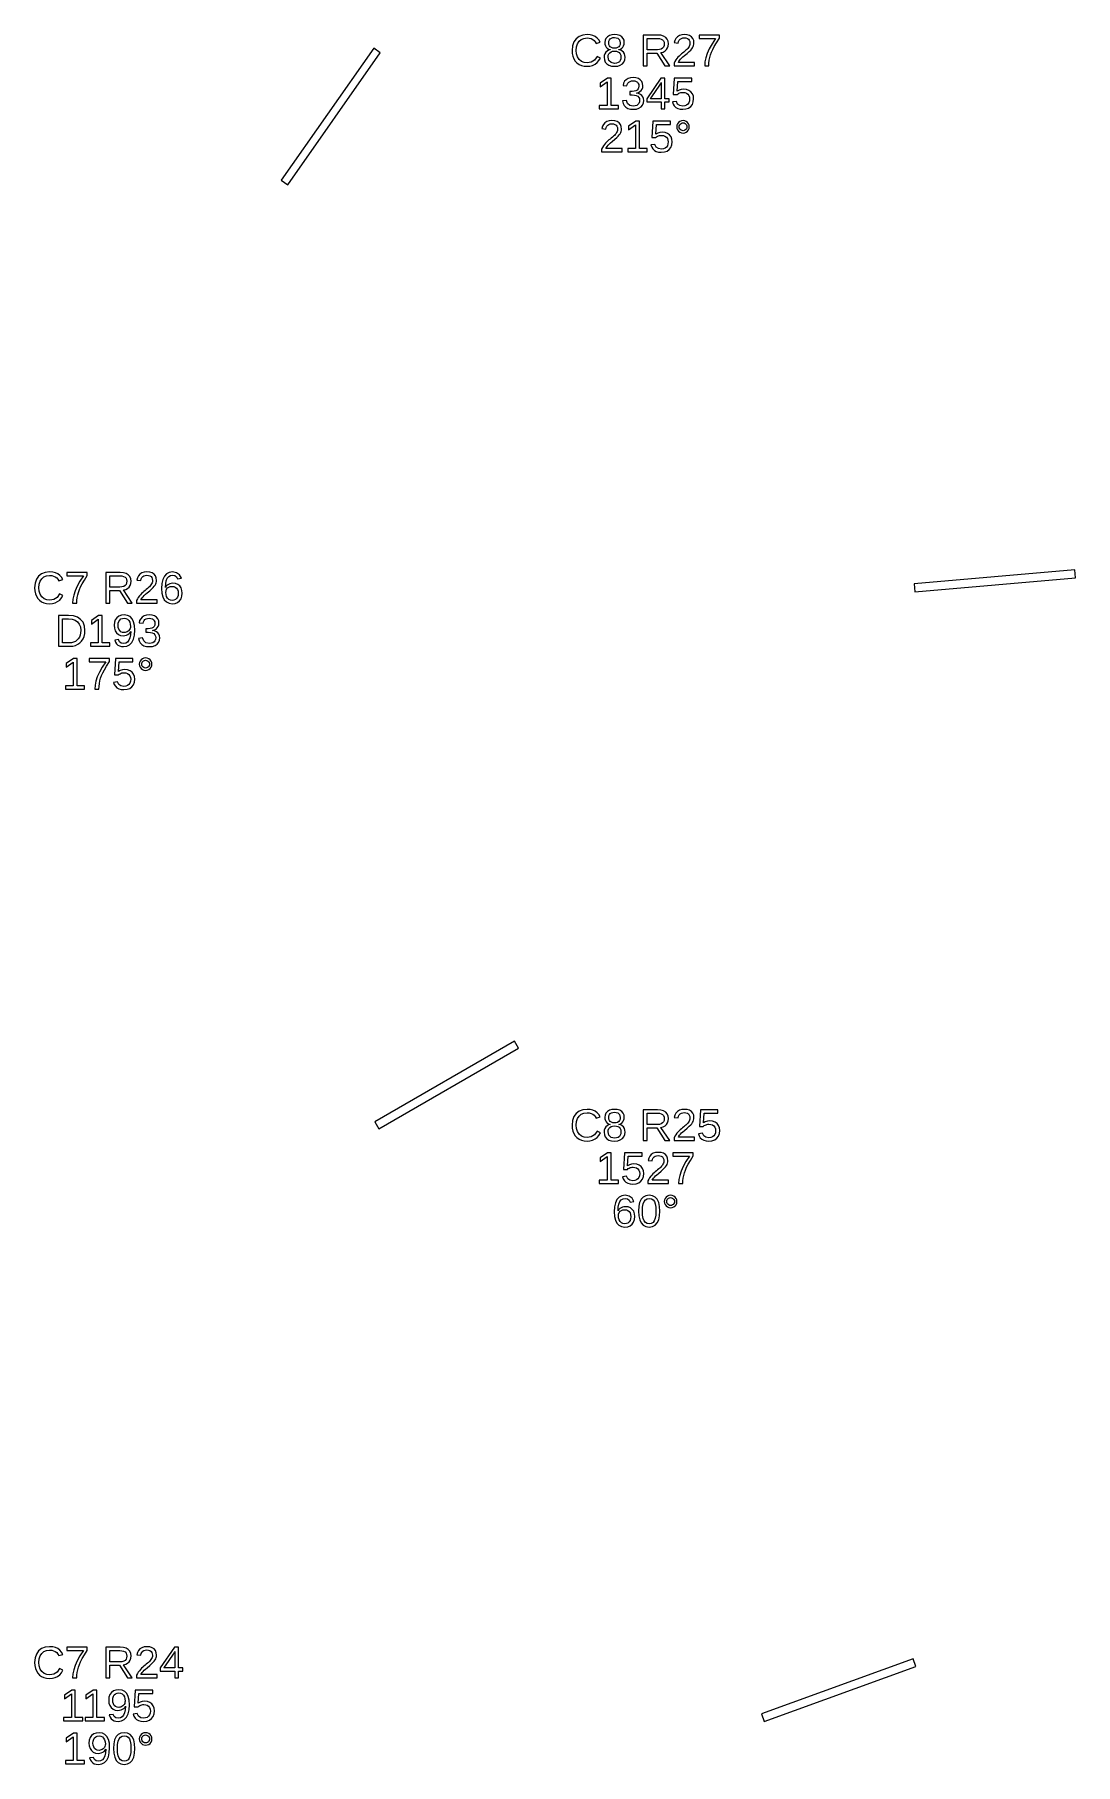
# Model space of a CAD drawing. Extents: x 194 to 2890, y 45 to 1503.
# Drawn here: x 860.3 to 1054, y 856 to 1178 of the extents above; entities that cross this region are included whole.
import ezdxf

# ---------------------------------------------------------------- set-up
doc = ezdxf.new("R2010")
doc.units = 0
doc.layers.get('0').update_dxf_attribs({"linetype": 'CONTINUOUS'})

msp = doc.modelspace()

# ---------------------------------------------------------------- linework, layer by layer
for points in [[(924.614, 1174.57), (923.386, 1175.43), (906.178, 1150.86), (907.407, 1150)], [(963.632, 1172.09), (964.128, 1172.22), (964.578, 1172.44), (964.973, 1172.73), (965.305, 1173.11), (965.573, 1173.56), (964.938, 1173.88), (964.467, 1173.22), (963.864, 1172.82), (963.127, 1172.69), (962.544, 1172.76), (962.047, 1172.97), (961.636, 1173.33), (961.33, 1173.8), (961.146, 1174.37), (961.085, 1175.02), (961.144, 1175.68), (961.32, 1176.24), (961.614, 1176.7), (962.013, 1177.04), (962.507, 1177.25), (963.095, 1177.32), (963.481, 1177.29), (963.83, 1177.2), (964.143, 1177.05), (964.41, 1176.85), (964.624, 1176.59), (964.783, 1176.29), (965.52, 1176.53), (965.291, 1176.96), (964.99, 1177.31), (964.617, 1177.59), (964.174, 1177.79), (963.664, 1177.91), (963.087, 1177.95), (962.277, 1177.86), (961.593, 1177.6), (961.036, 1177.17), (960.625, 1176.59), (960.378, 1175.87), (960.296, 1175.02), (960.332, 1174.44), (960.443, 1173.91), (960.627, 1173.44), (960.882, 1173.03), (961.203, 1172.68), (961.591, 1172.41), (962.039, 1172.21), (962.539, 1172.09), (963.091, 1172.05)], [(968.79, 1172.1), (969.273, 1172.25), (969.658, 1172.49), (969.938, 1172.83), (970.107, 1173.24), (970.163, 1173.73), (970.129, 1174.09), (970.027, 1174.4), (969.858, 1174.67), (969.627, 1174.89), (969.342, 1175.05), (969.003, 1175.14), (969.003, 1175.15), (969.296, 1175.25), (969.544, 1175.4), (969.748, 1175.61), (969.899, 1175.87), (969.99, 1176.16), (970.02, 1176.47), (969.966, 1176.89), (969.802, 1177.25), (969.53, 1177.55), (969.164, 1177.77), (968.718, 1177.91), (968.193, 1177.95), (967.68, 1177.9), (967.241, 1177.77), (966.877, 1177.54), (966.605, 1177.24), (966.441, 1176.89), (966.387, 1176.48), (966.417, 1176.17), (966.507, 1175.88), (966.657, 1175.62), (966.86, 1175.41), (967.106, 1175.25), (967.396, 1175.15), (967.396, 1175.13), (967.082, 1175.04), (966.808, 1174.89), (966.574, 1174.67), (966.395, 1174.39), (966.288, 1174.08), (966.253, 1173.72), (966.31, 1173.23), (966.483, 1172.82), (966.771, 1172.49), (967.162, 1172.24), (967.641, 1172.1), (968.21, 1172.05)], [(967.888, 1175.45), (967.626, 1175.54), (967.414, 1175.68), (967.259, 1175.88), (967.167, 1176.13), (967.136, 1176.43), (967.166, 1176.73), (967.256, 1176.97), (967.406, 1177.16), (967.614, 1177.3), (967.876, 1177.38), (968.193, 1177.4), (968.786, 1177.3), (969.141, 1176.97), (969.259, 1176.43), (969.229, 1176.11), (969.139, 1175.85), (968.989, 1175.66), (968.781, 1175.53), (968.519, 1175.45), (968.202, 1175.42)], [(974.301, 1174.51), (976.087, 1174.51), (977.576, 1172.13), (978.472, 1172.13), (976.844, 1174.6), (977.249, 1174.71), (977.592, 1174.9), (977.871, 1175.15), (978.078, 1175.46), (978.202, 1175.82), (978.244, 1176.22), (978.185, 1176.7), (978.009, 1177.1), (977.717, 1177.43), (977.316, 1177.67), (976.818, 1177.82), (976.221, 1177.86), (973.524, 1177.86), (973.524, 1172.13), (974.301, 1172.13)], [(974.301, 1175.13), (974.301, 1177.24), (976.144, 1177.24), (976.537, 1177.21), (976.863, 1177.13), (977.123, 1176.98), (977.311, 1176.78), (977.425, 1176.52), (977.462, 1176.22), (977.425, 1175.9), (977.313, 1175.63), (977.127, 1175.41), (976.872, 1175.25), (976.555, 1175.16), (976.177, 1175.13)], [(983.074, 1172.75), (980.083, 1172.75), (980.182, 1172.95), (980.315, 1173.14), (980.482, 1173.35), (980.688, 1173.56), (980.936, 1173.79), (981.226, 1174.04), (981.732, 1174.46), (982.116, 1174.8), (982.378, 1175.06), (982.562, 1175.28), (982.713, 1175.5), (982.832, 1175.72), (982.916, 1175.94), (982.967, 1176.16), (982.984, 1176.38), (982.932, 1176.84), (982.777, 1177.23), (982.518, 1177.54), (982.163, 1177.77), (981.719, 1177.9), (981.186, 1177.95), (980.691, 1177.9), (980.261, 1177.77), (979.894, 1177.54), (979.606, 1177.24), (979.411, 1176.88), (979.31, 1176.45), (980.059, 1176.38), (980.122, 1176.66), (980.24, 1176.9), (980.415, 1177.09), (980.635, 1177.23), (980.892, 1177.32), (981.186, 1177.35), (981.49, 1177.32), (981.746, 1177.23), (981.955, 1177.09), (982.108, 1176.89), (982.201, 1176.65), (982.231, 1176.35), (982.214, 1176.13), (982.16, 1175.92), (982.071, 1175.73), (981.952, 1175.55), (981.812, 1175.37), (981.65, 1175.2), (981.469, 1175.03), (981.274, 1174.86), (981.066, 1174.69), (980.849, 1174.52), (980.632, 1174.34), (980.413, 1174.15), (980.196, 1173.94), (979.987, 1173.72), (979.784, 1173.49), (979.595, 1173.23), (979.426, 1172.95), (979.278, 1172.65), (979.278, 1172.13), (983.074, 1172.13)], [(985.763, 1172.65), (985.823, 1173.17), (985.924, 1173.67), (986.065, 1174.16), (986.246, 1174.66), (986.467, 1175.17), (986.766, 1175.74), (987.18, 1176.44), (987.708, 1177.27), (987.708, 1177.86), (983.92, 1177.86), (983.92, 1177.24), (987, 1177.24), (986.343, 1176.23), (985.824, 1175.3), (985.444, 1174.44), (985.185, 1173.65), (985.03, 1172.88), (984.978, 1172.13), (985.743, 1172.13)], [(967.546, 1172.73), (967.144, 1173.13), (967.009, 1173.78), (967.044, 1174.1), (967.149, 1174.36), (967.323, 1174.58), (967.559, 1174.74), (967.849, 1174.84), (968.193, 1174.87), (968.547, 1174.84), (968.844, 1174.75), (969.084, 1174.6), (969.261, 1174.39), (969.367, 1174.13), (969.402, 1173.8), (969.369, 1173.42), (969.272, 1173.12), (969.109, 1172.89), (968.88, 1172.73), (968.583, 1172.63), (968.218, 1172.6)], [(968.958, 1164.75), (967.563, 1164.75), (967.563, 1169.86), (966.887, 1169.86), (965.532, 1168.93), (965.532, 1168.24), (966.826, 1169.16), (966.826, 1164.75), (965.366, 1164.75), (965.366, 1164.13), (968.958, 1164.13)], [(972.265, 1164.1), (972.745, 1164.24), (973.129, 1164.49), (973.409, 1164.82), (973.577, 1165.23), (973.634, 1165.71), (973.594, 1166.06), (973.474, 1166.36), (973.275, 1166.63), (973.005, 1166.83), (972.671, 1166.98), (972.275, 1167.06), (972.275, 1167.07), (972.634, 1167.18), (972.932, 1167.33), (973.168, 1167.54), (973.338, 1167.79), (973.441, 1168.09), (973.475, 1168.43), (973.422, 1168.87), (973.262, 1169.25), (972.997, 1169.55), (972.635, 1169.77), (972.188, 1169.91), (971.656, 1169.95), (971.162, 1169.91), (970.731, 1169.77), (970.364, 1169.56), (970.076, 1169.26), (969.881, 1168.89), (969.78, 1168.46), (970.517, 1168.4), (970.577, 1168.68), (970.693, 1168.91), (970.865, 1169.1), (971.085, 1169.24), (971.346, 1169.32), (971.648, 1169.35), (971.974, 1169.32), (972.242, 1169.23), (972.452, 1169.08), (972.602, 1168.88), (972.692, 1168.64), (972.722, 1168.35), (972.685, 1168.07), (972.575, 1167.83), (972.39, 1167.63), (972.139, 1167.48), (971.828, 1167.4), (971.457, 1167.37), (971.058, 1167.37), (971.058, 1166.73), (971.473, 1166.73), (971.891, 1166.7), (972.237, 1166.61), (972.513, 1166.47), (972.713, 1166.27), (972.833, 1166.03), (972.873, 1165.74), (972.838, 1165.41), (972.732, 1165.14), (972.557, 1164.93), (972.321, 1164.78), (972.031, 1164.69), (971.689, 1164.66), (971.06, 1164.77), (970.643, 1165.11), (970.44, 1165.67), (969.683, 1165.6), (969.795, 1165.13), (970, 1164.75), (970.299, 1164.44), (970.684, 1164.22), (971.147, 1164.09), (971.689, 1164.05)], [(977.585, 1165.43), (978.39, 1165.43), (978.39, 1166.01), (977.585, 1166.01), (977.585, 1169.86), (976.816, 1169.86), (974.191, 1166), (974.191, 1165.43), (976.893, 1165.43), (976.893, 1164.13), (977.585, 1164.13)], [(974.867, 1166.01), (974.932, 1166.09), (975.151, 1166.39), (976.62, 1168.55), (976.661, 1168.62), (976.714, 1168.71), (976.779, 1168.82), (976.839, 1168.93), (976.877, 1169), (976.893, 1169.04), (976.893, 1166.01)], [(981.476, 1164.11), (981.974, 1164.28), (982.38, 1164.57), (982.679, 1164.96), (982.859, 1165.44), (982.919, 1166), (982.863, 1166.5), (982.696, 1166.93), (982.417, 1167.29), (982.043, 1167.57), (981.594, 1167.73), (981.068, 1167.79), (980.621, 1167.75), (980.227, 1167.63), (979.884, 1167.42), (979.994, 1169.24), (982.585, 1169.24), (982.585, 1169.86), (979.326, 1169.86), (979.135, 1166.78), (979.851, 1166.78), (980.022, 1166.92), (980.193, 1167.02), (980.364, 1167.1), (980.539, 1167.15), (980.724, 1167.18), (980.917, 1167.19), (981.271, 1167.15), (981.573, 1167.04), (981.822, 1166.86), (982.009, 1166.61), (982.121, 1166.32), (982.158, 1165.98), (982.121, 1165.6), (982.01, 1165.27), (981.824, 1165), (981.574, 1164.81), (981.266, 1164.69), (980.901, 1164.65), (980.342, 1164.74), (979.944, 1165.03), (979.709, 1165.5), (978.968, 1165.41), (979.095, 1165.01), (979.303, 1164.67), (979.591, 1164.4), (979.953, 1164.21), (980.385, 1164.09), (980.885, 1164.05)], [(969.597, 1156.75), (966.607, 1156.75), (966.705, 1156.95), (966.838, 1157.14), (967.005, 1157.35), (967.211, 1157.56), (967.459, 1157.79), (967.75, 1158.04), (968.256, 1158.46), (968.64, 1158.8), (968.901, 1159.06), (969.086, 1159.28), (969.237, 1159.5), (969.355, 1159.72), (969.44, 1159.94), (969.491, 1160.16), (969.508, 1160.38), (969.456, 1160.84), (969.301, 1161.23), (969.042, 1161.54), (968.687, 1161.77), (968.242, 1161.9), (967.709, 1161.95), (967.215, 1161.9), (966.784, 1161.77), (966.417, 1161.54), (966.129, 1161.24), (965.935, 1160.88), (965.833, 1160.45), (966.582, 1160.38), (966.645, 1160.66), (966.764, 1160.9), (966.938, 1161.09), (967.159, 1161.23), (967.416, 1161.32), (967.709, 1161.35), (968.013, 1161.32), (968.27, 1161.23), (968.478, 1161.09), (968.632, 1160.89), (968.724, 1160.65), (968.755, 1160.35), (968.737, 1160.13), (968.683, 1159.92), (968.594, 1159.73), (968.476, 1159.55), (968.336, 1159.37), (968.173, 1159.2), (967.992, 1159.03), (967.798, 1158.86), (967.589, 1158.69), (967.373, 1158.52), (967.155, 1158.34), (966.936, 1158.15), (966.72, 1157.94), (966.51, 1157.72), (966.307, 1157.49), (966.118, 1157.23), (965.949, 1156.95), (965.801, 1156.65), (965.801, 1156.13), (969.597, 1156.13)], [(974.244, 1156.75), (972.848, 1156.75), (972.848, 1161.86), (972.173, 1161.86), (970.818, 1160.93), (970.818, 1160.24), (972.112, 1161.16), (972.112, 1156.75), (970.651, 1156.75), (970.651, 1156.13), (974.244, 1156.13)], [(977.492, 1156.11), (977.991, 1156.28), (978.396, 1156.57), (978.696, 1156.96), (978.876, 1157.44), (978.935, 1158), (978.88, 1158.5), (978.712, 1158.93), (978.433, 1159.29), (978.06, 1159.57), (977.61, 1159.73), (977.084, 1159.79), (976.638, 1159.75), (976.243, 1159.63), (975.9, 1159.42), (976.01, 1161.24), (978.602, 1161.24), (978.602, 1161.86), (975.343, 1161.86), (975.151, 1158.78), (975.868, 1158.78), (976.038, 1158.92), (976.209, 1159.02), (976.38, 1159.1), (976.556, 1159.15), (976.74, 1159.18), (976.934, 1159.19), (977.287, 1159.15), (977.589, 1159.04), (977.839, 1158.86), (978.025, 1158.61), (978.137, 1158.32), (978.175, 1157.98), (978.138, 1157.6), (978.026, 1157.27), (977.841, 1157), (977.59, 1156.81), (977.282, 1156.69), (976.917, 1156.65), (976.358, 1156.74), (975.961, 1157.03), (975.725, 1157.5), (974.985, 1157.41), (975.112, 1157.01), (975.319, 1156.67), (975.607, 1156.4), (975.97, 1156.21), (976.401, 1156.09), (976.901, 1156.05)], [(981.255, 1159.67), (981.529, 1159.78), (981.774, 1159.97), (981.965, 1160.21), (982.079, 1160.48), (982.117, 1160.79), (982.08, 1161.1), (981.966, 1161.37), (981.778, 1161.61), (981.535, 1161.8), (981.259, 1161.91), (980.95, 1161.95), (980.641, 1161.91), (980.365, 1161.8), (980.122, 1161.61), (979.933, 1161.37), (979.82, 1161.09), (979.782, 1160.79), (979.82, 1160.49), (979.935, 1160.22), (980.126, 1159.97), (980.37, 1159.78), (980.645, 1159.67), (980.95, 1159.63)], [(980.761, 1160.08), (980.591, 1160.15), (980.439, 1160.27), (980.32, 1160.43), (980.249, 1160.6), (980.226, 1160.79), (980.249, 1160.98), (980.319, 1161.15), (980.435, 1161.31), (980.585, 1161.43), (980.757, 1161.5), (980.95, 1161.52), (981.143, 1161.5), (981.314, 1161.43), (981.464, 1161.31), (981.581, 1161.16), (981.651, 1160.99), (981.674, 1160.79), (981.65, 1160.6), (981.58, 1160.42), (981.462, 1160.27), (981.311, 1160.15), (981.14, 1160.08), (980.95, 1160.06)], [(863.632, 1072.09), (864.128, 1072.22), (864.578, 1072.44), (864.973, 1072.73), (865.305, 1073.11), (865.573, 1073.56), (864.938, 1073.88), (864.467, 1073.22), (863.864, 1072.82), (863.127, 1072.69), (862.544, 1072.76), (862.047, 1072.97), (861.636, 1073.33), (861.33, 1073.8), (861.146, 1074.37), (861.085, 1075.02), (861.144, 1075.68), (861.32, 1076.24), (861.614, 1076.7), (862.013, 1077.04), (862.507, 1077.25), (863.095, 1077.32), (863.481, 1077.29), (863.83, 1077.2), (864.143, 1077.05), (864.41, 1076.85), (864.624, 1076.59), (864.783, 1076.29), (865.52, 1076.53), (865.291, 1076.96), (864.99, 1077.31), (864.617, 1077.59), (864.174, 1077.79), (863.664, 1077.91), (863.087, 1077.95), (862.277, 1077.86), (861.593, 1077.6), (861.036, 1077.17), (860.625, 1076.59), (860.378, 1075.87), (860.296, 1075.02), (860.332, 1074.44), (860.443, 1073.91), (860.627, 1073.44), (860.882, 1073.03), (861.203, 1072.68), (861.591, 1072.41), (862.039, 1072.21), (862.539, 1072.09), (863.091, 1072.05)], [(868.161, 1072.65), (868.221, 1073.17), (868.322, 1073.67), (868.462, 1074.16), (868.643, 1074.66), (868.865, 1075.17), (869.164, 1075.74), (869.577, 1076.44), (870.106, 1077.27), (870.106, 1077.86), (866.318, 1077.86), (866.318, 1077.24), (869.398, 1077.24), (868.74, 1076.23), (868.221, 1075.3), (867.841, 1074.44), (867.583, 1073.65), (867.427, 1072.88), (867.376, 1072.13), (868.14, 1072.13)], [(874.301, 1074.51), (876.087, 1074.51), (877.576, 1072.13), (878.472, 1072.13), (876.844, 1074.6), (877.249, 1074.71), (877.592, 1074.9), (877.871, 1075.15), (878.078, 1075.46), (878.202, 1075.82), (878.244, 1076.22), (878.185, 1076.7), (878.009, 1077.1), (877.717, 1077.43), (877.316, 1077.67), (876.818, 1077.82), (876.221, 1077.86), (873.524, 1077.86), (873.524, 1072.13), (874.301, 1072.13)], [(874.301, 1075.13), (874.301, 1077.24), (876.144, 1077.24), (876.537, 1077.21), (876.863, 1077.13), (877.123, 1076.98), (877.311, 1076.78), (877.425, 1076.52), (877.462, 1076.22), (877.425, 1075.9), (877.313, 1075.63), (877.127, 1075.41), (876.872, 1075.25), (876.555, 1075.16), (876.177, 1075.13)], [(883.074, 1072.75), (880.083, 1072.75), (880.182, 1072.95), (880.315, 1073.14), (880.482, 1073.35), (880.688, 1073.56), (880.936, 1073.79), (881.226, 1074.04), (881.732, 1074.46), (882.116, 1074.8), (882.378, 1075.06), (882.562, 1075.28), (882.713, 1075.5), (882.832, 1075.72), (882.916, 1075.94), (882.967, 1076.16), (882.984, 1076.38), (882.932, 1076.84), (882.777, 1077.23), (882.518, 1077.54), (882.163, 1077.77), (881.719, 1077.9), (881.186, 1077.95), (880.691, 1077.9), (880.261, 1077.77), (879.894, 1077.54), (879.606, 1077.24), (879.411, 1076.88), (879.31, 1076.45), (880.059, 1076.38), (880.122, 1076.66), (880.24, 1076.9), (880.415, 1077.09), (880.635, 1077.23), (880.892, 1077.32), (881.186, 1077.35), (881.49, 1077.32), (881.746, 1077.23), (881.955, 1077.09), (882.108, 1076.89), (882.201, 1076.65), (882.231, 1076.35), (882.214, 1076.13), (882.16, 1075.92), (882.071, 1075.73), (881.952, 1075.55), (881.812, 1075.37), (881.65, 1075.2), (881.469, 1075.03), (881.274, 1074.86), (881.066, 1074.69), (880.849, 1074.52), (880.632, 1074.34), (880.413, 1074.15), (880.196, 1073.94), (879.987, 1073.72), (879.784, 1073.49), (879.595, 1073.23), (879.426, 1072.95), (879.278, 1072.65), (879.278, 1072.13), (883.074, 1072.13)], [(886.446, 1072.11), (886.899, 1072.28), (887.269, 1072.57), (887.542, 1072.97), (887.706, 1073.44), (887.761, 1074.01), (887.709, 1074.53), (887.554, 1074.97), (887.295, 1075.34), (886.948, 1075.62), (886.528, 1075.78), (886.036, 1075.84), (885.736, 1075.82), (885.459, 1075.75), (885.206, 1075.64), (884.983, 1075.5), (884.795, 1075.31), (884.644, 1075.08), (884.683, 1075.76), (884.797, 1076.32), (884.988, 1076.77), (885.249, 1077.1), (885.572, 1077.29), (885.959, 1077.36), (886.387, 1077.28), (886.702, 1077.04), (886.903, 1076.66), (887.602, 1076.78), (887.271, 1077.43), (886.725, 1077.82), (885.967, 1077.95), (885.361, 1077.86), (884.855, 1077.6), (884.449, 1077.15), (884.153, 1076.54), (883.975, 1075.78), (883.916, 1074.87), (883.973, 1074.02), (884.144, 1073.32), (884.429, 1072.77), (884.821, 1072.37), (885.315, 1072.13), (885.91, 1072.05)], [(885.564, 1072.69), (885.284, 1072.83), (885.045, 1073.06), (884.863, 1073.37), (884.754, 1073.73), (884.718, 1074.15), (884.753, 1074.47), (884.858, 1074.75), (885.033, 1074.97), (885.265, 1075.14), (885.541, 1075.24), (885.861, 1075.27), (886.198, 1075.24), (886.481, 1075.12), (886.711, 1074.93), (886.881, 1074.68), (886.983, 1074.36), (887.017, 1073.97), (886.983, 1073.59), (886.883, 1073.26), (886.715, 1073), (886.489, 1072.8), (886.213, 1072.68), (885.885, 1072.64)], [(1053.95, 1076.87), (1053.82, 1078.36), (1023.93, 1075.75), (1024.07, 1074.25)], [(867.399, 1064.17), (867.887, 1064.29), (868.332, 1064.49), (868.723, 1064.76), (869.05, 1065.1), (869.312, 1065.5), (869.504, 1065.97), (869.62, 1066.49), (869.658, 1067.06), (869.57, 1067.89), (869.306, 1068.58), (868.867, 1069.13), (868.265, 1069.54), (867.516, 1069.78), (866.619, 1069.86), (864.723, 1069.86), (864.723, 1064.13), (866.867, 1064.13)], [(865.5, 1064.75), (865.5, 1069.24), (866.602, 1069.24), (867.282, 1069.18), (867.846, 1068.99), (868.293, 1068.68), (868.617, 1068.25), (868.812, 1067.71), (868.877, 1067.06), (868.848, 1066.61), (868.763, 1066.2), (868.621, 1065.83), (868.425, 1065.51), (868.18, 1065.24), (867.886, 1065.03), (867.55, 1064.88), (867.181, 1064.78), (866.777, 1064.75)], [(874.285, 1064.75), (872.889, 1064.75), (872.889, 1069.86), (872.214, 1069.86), (870.859, 1068.93), (870.859, 1068.24), (872.153, 1069.16), (872.153, 1064.75), (870.692, 1064.75), (870.692, 1064.13), (874.285, 1064.13)], [(877.47, 1064.14), (877.982, 1064.4), (878.392, 1064.84), (878.692, 1065.45), (878.871, 1066.21), (878.931, 1067.11), (878.877, 1067.98), (878.713, 1068.69), (878.439, 1069.24), (878.059, 1069.64), (877.576, 1069.87), (876.991, 1069.95), (876.435, 1069.89), (875.967, 1069.72), (875.587, 1069.44), (875.307, 1069.05), (875.138, 1068.58), (875.082, 1068.02), (875.134, 1067.48), (875.288, 1067.01), (875.546, 1066.62), (875.89, 1066.32), (876.302, 1066.15), (876.783, 1066.09), (877.089, 1066.11), (877.378, 1066.19), (877.65, 1066.31), (877.887, 1066.47), (878.073, 1066.67), (878.207, 1066.9), (878.16, 1066.23), (878.039, 1065.67), (877.845, 1065.23), (877.583, 1064.9), (877.257, 1064.71), (876.869, 1064.64), (876.428, 1064.72), (876.105, 1064.96), (875.9, 1065.36), (875.2, 1065.25), (875.343, 1064.86), (875.536, 1064.56), (875.78, 1064.33), (876.08, 1064.18), (876.438, 1064.08), (876.856, 1064.05)], [(876.635, 1066.71), (876.36, 1066.83), (876.132, 1067.03), (875.963, 1067.3), (875.861, 1067.63), (875.827, 1068.02), (875.861, 1068.4), (875.963, 1068.73), (876.132, 1069), (876.36, 1069.2), (876.638, 1069.32), (876.966, 1069.36), (877.298, 1069.31), (877.581, 1069.17), (877.817, 1068.93), (877.993, 1068.62), (878.099, 1068.25), (878.134, 1067.82), (878.116, 1067.6), (878.064, 1067.4), (877.977, 1067.22), (877.86, 1067.06), (877.717, 1066.92), (877.548, 1066.81), (877.361, 1066.73), (877.165, 1066.68), (876.958, 1066.67)], [(882.226, 1064.1), (882.706, 1064.24), (883.09, 1064.49), (883.37, 1064.82), (883.538, 1065.23), (883.594, 1065.71), (883.555, 1066.06), (883.435, 1066.36), (883.236, 1066.63), (882.966, 1066.83), (882.632, 1066.98), (882.235, 1067.06), (882.235, 1067.07), (882.595, 1067.18), (882.893, 1067.33), (883.129, 1067.54), (883.299, 1067.79), (883.402, 1068.09), (883.436, 1068.43), (883.383, 1068.87), (883.223, 1069.25), (882.958, 1069.55), (882.596, 1069.77), (882.149, 1069.91), (881.617, 1069.95), (881.123, 1069.91), (880.692, 1069.77), (880.325, 1069.56), (880.037, 1069.26), (879.842, 1068.89), (879.741, 1068.46), (880.478, 1068.4), (880.538, 1068.68), (880.654, 1068.91), (880.826, 1069.1), (881.046, 1069.24), (881.307, 1069.32), (881.609, 1069.35), (881.935, 1069.32), (882.203, 1069.23), (882.412, 1069.08), (882.563, 1068.88), (882.653, 1068.64), (882.683, 1068.35), (882.646, 1068.07), (882.536, 1067.83), (882.351, 1067.63), (882.1, 1067.48), (881.789, 1067.4), (881.418, 1067.37), (881.019, 1067.37), (881.019, 1066.73), (881.434, 1066.73), (881.851, 1066.7), (882.198, 1066.61), (882.474, 1066.47), (882.674, 1066.27), (882.794, 1066.03), (882.834, 1065.74), (882.799, 1065.41), (882.693, 1065.14), (882.518, 1064.93), (882.282, 1064.78), (881.992, 1064.69), (881.65, 1064.66), (881.021, 1064.77), (880.604, 1065.11), (880.4, 1065.67), (879.644, 1065.6), (879.756, 1065.13), (879.961, 1064.75), (880.26, 1064.44), (880.645, 1064.22), (881.108, 1064.09), (881.65, 1064.05)], [(869.609, 1056.75), (868.214, 1056.75), (868.214, 1061.86), (867.538, 1061.86), (866.183, 1060.93), (866.183, 1060.24), (867.477, 1061.16), (867.477, 1056.75), (866.017, 1056.75), (866.017, 1056.13), (869.609, 1056.13)], [(872.287, 1056.65), (872.347, 1057.17), (872.448, 1057.67), (872.588, 1058.16), (872.769, 1058.66), (872.991, 1059.17), (873.29, 1059.74), (873.703, 1060.44), (874.232, 1061.27), (874.232, 1061.86), (870.444, 1061.86), (870.444, 1061.24), (873.524, 1061.24), (872.866, 1060.23), (872.347, 1059.3), (871.967, 1058.44), (871.709, 1057.65), (871.553, 1056.88), (871.502, 1056.13), (872.266, 1056.13)], [(877.492, 1056.11), (877.991, 1056.28), (878.396, 1056.57), (878.696, 1056.96), (878.876, 1057.44), (878.935, 1058), (878.88, 1058.5), (878.712, 1058.93), (878.433, 1059.29), (878.06, 1059.57), (877.61, 1059.73), (877.084, 1059.79), (876.638, 1059.75), (876.243, 1059.63), (875.9, 1059.42), (876.01, 1061.24), (878.602, 1061.24), (878.602, 1061.86), (875.343, 1061.86), (875.151, 1058.78), (875.868, 1058.78), (876.038, 1058.92), (876.209, 1059.02), (876.38, 1059.1), (876.556, 1059.15), (876.74, 1059.18), (876.934, 1059.19), (877.287, 1059.15), (877.589, 1059.04), (877.839, 1058.86), (878.025, 1058.61), (878.137, 1058.32), (878.175, 1057.98), (878.138, 1057.6), (878.026, 1057.27), (877.841, 1057), (877.59, 1056.81), (877.282, 1056.69), (876.917, 1056.65), (876.358, 1056.74), (875.961, 1057.03), (875.725, 1057.5), (874.985, 1057.41), (875.112, 1057.01), (875.319, 1056.67), (875.607, 1056.4), (875.97, 1056.21), (876.401, 1056.09), (876.901, 1056.05)], [(881.255, 1059.67), (881.529, 1059.78), (881.774, 1059.97), (881.965, 1060.21), (882.079, 1060.48), (882.117, 1060.79), (882.08, 1061.1), (881.966, 1061.37), (881.778, 1061.61), (881.535, 1061.8), (881.259, 1061.91), (880.95, 1061.95), (880.641, 1061.91), (880.365, 1061.8), (880.122, 1061.61), (879.933, 1061.37), (879.82, 1061.09), (879.782, 1060.79), (879.82, 1060.49), (879.935, 1060.22), (880.126, 1059.97), (880.37, 1059.78), (880.645, 1059.67), (880.95, 1059.63)], [(880.761, 1060.08), (880.591, 1060.15), (880.439, 1060.27), (880.32, 1060.43), (880.249, 1060.6), (880.226, 1060.79), (880.249, 1060.98), (880.319, 1061.15), (880.435, 1061.31), (880.585, 1061.43), (880.757, 1061.5), (880.95, 1061.52), (881.143, 1061.5), (881.314, 1061.43), (881.464, 1061.31), (881.581, 1061.16), (881.651, 1060.99), (881.674, 1060.79), (881.65, 1060.6), (881.58, 1060.42), (881.462, 1060.27), (881.311, 1060.15), (881.14, 1060.08), (880.95, 1060.06)], [(950.356, 989.35), (949.606, 990.65), (923.625, 975.65), (924.375, 974.35)], [(963.632, 972.093), (964.128, 972.222), (964.578, 972.437), (964.973, 972.734), (965.305, 973.109), (965.573, 973.564), (964.938, 973.881), (964.467, 973.219), (963.864, 972.821), (963.127, 972.689), (962.544, 972.76), (962.047, 972.974), (961.636, 973.33), (961.33, 973.803), (961.146, 974.368), (961.085, 975.024), (961.144, 975.685), (961.32, 976.244), (961.614, 976.703), (962.013, 977.043), (962.507, 977.247), (963.095, 977.315), (963.481, 977.286), (963.83, 977.198), (964.143, 977.051), (964.41, 976.848), (964.624, 976.593), (964.783, 976.286), (965.52, 976.53), (965.291, 976.961), (964.99, 977.315), (964.617, 977.592), (964.174, 977.791), (963.664, 977.91), (963.087, 977.95), (962.277, 977.863), (961.593, 977.604), (961.036, 977.173), (960.625, 976.589), (960.378, 975.873), (960.296, 975.024), (960.332, 974.441), (960.443, 973.913), (960.627, 973.44), (960.882, 973.028), (961.203, 972.685), (961.591, 972.41), (962.039, 972.21), (962.539, 972.09), (963.091, 972.05)], [(968.79, 972.099), (969.273, 972.247), (969.658, 972.494), (969.938, 972.828), (970.107, 973.24), (970.163, 973.731), (970.129, 974.087), (970.027, 974.401), (969.858, 974.672), (969.627, 974.891), (969.342, 975.047), (969.003, 975.138), (969.003, 975.155), (969.296, 975.247), (969.544, 975.401), (969.748, 975.614), (969.899, 975.873), (969.99, 976.159), (970.02, 976.473), (969.966, 976.895), (969.802, 977.254), (969.53, 977.551), (969.164, 977.773), (968.718, 977.906), (968.193, 977.95), (967.68, 977.905), (967.241, 977.769), (966.877, 977.543), (966.605, 977.244), (966.441, 976.89), (966.387, 976.481), (966.417, 976.167), (966.507, 975.881), (966.657, 975.622), (966.86, 975.407), (967.106, 975.248), (967.396, 975.146), (967.396, 975.13), (967.082, 975.043), (966.808, 974.888), (966.574, 974.666), (966.395, 974.391), (966.288, 974.077), (966.253, 973.722), (966.31, 973.229), (966.483, 972.816), (966.771, 972.486), (967.162, 972.244), (967.641, 972.099), (968.21, 972.05)], [(967.888, 975.452), (967.626, 975.538), (967.414, 975.681), (967.259, 975.88), (967.167, 976.13), (967.136, 976.432), (967.166, 976.728), (967.256, 976.971), (967.406, 977.16), (967.614, 977.296), (967.876, 977.377), (968.193, 977.405), (968.786, 977.297), (969.141, 976.972), (969.259, 976.432), (969.229, 976.11), (969.139, 975.853), (968.989, 975.661), (968.781, 975.529), (968.519, 975.45), (968.202, 975.423)], [(974.301, 974.512), (976.087, 974.512), (977.576, 972.132), (978.472, 972.132), (976.844, 974.601), (977.249, 974.713), (977.592, 974.896), (977.871, 975.151), (978.078, 975.463), (978.202, 975.821), (978.244, 976.225), (978.185, 976.702), (978.009, 977.104), (977.717, 977.431), (977.316, 977.672), (976.818, 977.816), (976.221, 977.864), (973.524, 977.864), (973.524, 972.132), (974.301, 972.132)], [(974.301, 975.126), (974.301, 977.242), (976.144, 977.242), (976.537, 977.213), (976.863, 977.125), (977.123, 976.979), (977.311, 976.778), (977.425, 976.524), (977.462, 976.217), (977.425, 975.898), (977.313, 975.63), (977.127, 975.413), (976.872, 975.254), (976.555, 975.158), (976.177, 975.126)], [(983.074, 972.754), (980.083, 972.754), (980.182, 972.946), (980.315, 973.144), (980.482, 973.346), (980.688, 973.559), (980.936, 973.789), (981.226, 974.036), (981.732, 974.457), (982.116, 974.797), (982.378, 975.057), (982.562, 975.277), (982.713, 975.496), (982.832, 975.716), (982.916, 975.936), (982.967, 976.157), (982.984, 976.379), (982.932, 976.843), (982.777, 977.23), (982.518, 977.541), (982.163, 977.768), (981.719, 977.904), (981.186, 977.95), (980.691, 977.905), (980.261, 977.769), (979.894, 977.543), (979.606, 977.24), (979.411, 976.876), (979.31, 976.448), (980.059, 976.379), (980.122, 976.663), (980.24, 976.901), (980.415, 977.093), (980.635, 977.235), (980.892, 977.319), (981.186, 977.348), (981.49, 977.319), (981.746, 977.232), (981.955, 977.087), (982.108, 976.89), (982.201, 976.646), (982.231, 976.355), (982.214, 976.13), (982.16, 975.921), (982.071, 975.728), (981.952, 975.547), (981.812, 975.37), (981.65, 975.199), (981.469, 975.031), (981.274, 974.863), (981.066, 974.695), (980.849, 974.522), (980.632, 974.34), (980.413, 974.148), (980.196, 973.943), (979.987, 973.724), (979.784, 973.488), (979.595, 973.233), (979.426, 972.953), (979.278, 972.648), (979.278, 972.132), (983.074, 972.132)], [(986.334, 972.108), (986.833, 972.282), (987.238, 972.571), (987.538, 972.961), (987.718, 973.437), (987.777, 973.999), (987.722, 974.497), (987.554, 974.929), (987.275, 975.293), (986.902, 975.569), (986.452, 975.734), (985.926, 975.789), (985.48, 975.749), (985.085, 975.627), (984.742, 975.423), (984.852, 977.242), (987.444, 977.242), (987.444, 977.864), (984.185, 977.864), (983.993, 974.78), (984.71, 974.78), (984.88, 974.915), (985.051, 975.021), (985.222, 975.098), (985.398, 975.15), (985.582, 975.181), (985.776, 975.191), (986.129, 975.154), (986.431, 975.043), (986.681, 974.858), (986.867, 974.612), (986.979, 974.321), (987.017, 973.983), (986.979, 973.597), (986.868, 973.271), (986.683, 973.004), (986.432, 972.806), (986.124, 972.688), (985.759, 972.648), (985.2, 972.743), (984.803, 973.026), (984.567, 973.499), (983.827, 973.413), (983.954, 973.006), (984.161, 972.668), (984.449, 972.4), (984.812, 972.206), (985.243, 972.089), (985.743, 972.05)], [(967.546, 972.731), (967.144, 973.126), (967.009, 973.783), (967.044, 974.098), (967.149, 974.365), (967.323, 974.583), (967.559, 974.745), (967.849, 974.842), (968.193, 974.874), (968.547, 974.844), (968.844, 974.754), (969.084, 974.603), (969.261, 974.394), (969.367, 974.126), (969.402, 973.8), (969.369, 973.42), (969.272, 973.115), (969.109, 972.886), (968.88, 972.727), (968.583, 972.631), (968.218, 972.599)], [(968.958, 964.754), (967.563, 964.754), (967.563, 969.864), (966.887, 969.864), (965.532, 968.933), (965.532, 968.241), (966.826, 969.165), (966.826, 964.754), (965.366, 964.754), (965.366, 964.132), (968.958, 964.132)], [(972.207, 964.108), (972.705, 964.282), (973.111, 964.571), (973.41, 964.961), (973.59, 965.437), (973.65, 965.999), (973.594, 966.497), (973.427, 966.929), (973.147, 967.293), (972.774, 967.569), (972.325, 967.734), (971.799, 967.789), (971.352, 967.749), (970.958, 967.627), (970.615, 967.423), (970.724, 969.242), (973.316, 969.242), (973.316, 969.864), (970.057, 969.864), (969.866, 966.78), (970.582, 966.78), (970.753, 966.915), (970.924, 967.021), (971.095, 967.098), (971.27, 967.15), (971.455, 967.181), (971.648, 967.191), (972.002, 967.154), (972.304, 967.043), (972.553, 966.858), (972.74, 966.612), (972.852, 966.321), (972.889, 965.983), (972.852, 965.597), (972.741, 965.271), (972.555, 965.004), (972.304, 964.806), (971.997, 964.688), (971.632, 964.648), (971.073, 964.743), (970.675, 965.026), (970.44, 965.499), (969.699, 965.413), (969.826, 965.006), (970.034, 964.668), (970.322, 964.4), (970.684, 964.206), (971.115, 964.089), (971.615, 964.05)], [(978.215, 964.754), (975.225, 964.754), (975.323, 964.946), (975.456, 965.144), (975.623, 965.346), (975.829, 965.559), (976.077, 965.789), (976.368, 966.036), (976.874, 966.457), (977.258, 966.797), (977.519, 967.057), (977.704, 967.277), (977.855, 967.496), (977.973, 967.716), (978.058, 967.936), (978.109, 968.157), (978.126, 968.379), (978.074, 968.843), (977.919, 969.23), (977.66, 969.541), (977.305, 969.768), (976.861, 969.904), (976.327, 969.95), (975.833, 969.905), (975.402, 969.769), (975.035, 969.543), (974.747, 969.24), (974.553, 968.876), (974.452, 968.448), (975.2, 968.379), (975.263, 968.663), (975.382, 968.901), (975.556, 969.093), (975.777, 969.235), (976.034, 969.319), (976.327, 969.348), (976.632, 969.319), (976.888, 969.232), (977.096, 969.087), (977.25, 968.89), (977.342, 968.646), (977.373, 968.355), (977.355, 968.13), (977.302, 967.921), (977.212, 967.728), (977.094, 967.547), (976.954, 967.37), (976.791, 967.199), (976.611, 967.031), (976.416, 966.863), (976.207, 966.695), (975.991, 966.522), (975.773, 966.34), (975.554, 966.148), (975.338, 965.943), (975.128, 965.724), (974.926, 965.488), (974.736, 965.233), (974.568, 964.953), (974.419, 964.648), (974.419, 964.132), (978.215, 964.132)], [(980.905, 964.655), (980.965, 965.166), (981.066, 965.665), (981.206, 966.161), (981.388, 966.662), (981.609, 967.167), (981.908, 967.739), (982.321, 968.44), (982.85, 969.27), (982.85, 969.864), (979.062, 969.864), (979.062, 969.242), (982.142, 969.242), (981.484, 968.228), (980.966, 967.295), (980.586, 966.445), (980.327, 965.648), (980.171, 964.877), (980.12, 964.132), (980.885, 964.132)], [(970.652, 956.108), (971.105, 956.283), (971.475, 956.575), (971.748, 956.967), (971.913, 957.445), (971.967, 958.007), (971.915, 958.528), (971.76, 958.973), (971.501, 959.342), (971.154, 959.618), (970.735, 959.783), (970.242, 959.838), (969.942, 959.817), (969.665, 959.752), (969.412, 959.645), (969.189, 959.496), (969.002, 959.309), (968.851, 959.081), (968.889, 959.761), (969.003, 960.325), (969.194, 960.772), (969.455, 961.096), (969.779, 961.291), (970.165, 961.356), (970.593, 961.278), (970.908, 961.045), (971.109, 960.656), (971.809, 960.782), (971.477, 961.431), (970.932, 961.82), (970.173, 961.95), (969.567, 961.861), (969.061, 961.595), (968.655, 961.152), (968.359, 960.544), (968.182, 959.782), (968.122, 958.866), (968.179, 958.022), (968.35, 957.323), (968.635, 956.77), (969.027, 956.37), (969.521, 956.13), (970.116, 956.05)], [(969.77, 956.687), (969.49, 956.828), (969.251, 957.063), (969.069, 957.372), (968.96, 957.734), (968.924, 958.15), (968.959, 958.474), (969.064, 958.749), (969.239, 958.974), (969.471, 959.14), (969.747, 959.239), (970.067, 959.273), (970.404, 959.235), (970.687, 959.122), (970.918, 958.935), (971.087, 958.678), (971.189, 958.358), (971.223, 957.975), (971.189, 957.589), (971.089, 957.263), (970.922, 956.996), (970.696, 956.798), (970.419, 956.68), (970.092, 956.64)], [(975.246, 956.134), (975.745, 956.387), (976.136, 956.807), (976.417, 957.387), (976.586, 958.118), (976.643, 959), (976.589, 959.894), (976.428, 960.629), (976.16, 961.205), (975.78, 961.619), (975.282, 961.867), (974.665, 961.95), (974.033, 961.868), (973.525, 961.623), (973.141, 961.213), (972.874, 960.64), (972.713, 959.902), (972.659, 959), (972.714, 958.114), (972.88, 957.382), (973.156, 956.803), (973.541, 956.385), (974.036, 956.134), (974.641, 956.05)], [(974.254, 956.711), (973.937, 956.9), (973.699, 957.214), (973.533, 957.664), (973.433, 958.259), (973.4, 959), (973.433, 959.759), (973.531, 960.362), (973.695, 960.806), (973.934, 961.112), (974.257, 961.295), (974.665, 961.356), (975.063, 961.294), (975.379, 961.108), (975.611, 960.798), (975.77, 960.351), (975.866, 959.751), (975.898, 959), (975.865, 958.271), (975.764, 957.68), (975.597, 957.226), (975.358, 956.905), (975.042, 956.712), (974.649, 956.648)], [(978.937, 959.668), (979.212, 959.781), (979.456, 959.968), (979.647, 960.21), (979.762, 960.484), (979.8, 960.79), (979.762, 961.097), (979.649, 961.371), (979.46, 961.612), (979.217, 961.8), (978.941, 961.912), (978.632, 961.95), (978.323, 961.912), (978.047, 961.798), (977.804, 961.608), (977.616, 961.365), (977.502, 961.093), (977.465, 960.79), (977.503, 960.488), (977.617, 960.215), (977.808, 959.972), (978.053, 959.783), (978.327, 959.669), (978.632, 959.631)], [(978.444, 960.082), (978.273, 960.154), (978.122, 960.274), (978.003, 960.427), (977.932, 960.599), (977.908, 960.79), (977.932, 960.981), (978.001, 961.154), (978.118, 961.307), (978.268, 961.427), (978.44, 961.499), (978.632, 961.523), (978.825, 961.499), (978.997, 961.429), (979.147, 961.311), (979.264, 961.159), (979.333, 960.986), (979.357, 960.79), (979.333, 960.597), (979.263, 960.424), (979.145, 960.271), (978.994, 960.153), (978.823, 960.082), (978.632, 960.058)], [(863.632, 872.093), (864.128, 872.222), (864.578, 872.437), (864.973, 872.734), (865.305, 873.109), (865.573, 873.564), (864.938, 873.881), (864.467, 873.219), (863.864, 872.821), (863.127, 872.689), (862.544, 872.76), (862.047, 872.974), (861.636, 873.33), (861.33, 873.803), (861.146, 874.368), (861.085, 875.024), (861.144, 875.685), (861.32, 876.244), (861.614, 876.703), (862.013, 877.043), (862.507, 877.247), (863.095, 877.315), (863.481, 877.286), (863.83, 877.198), (864.143, 877.051), (864.41, 876.848), (864.624, 876.593), (864.783, 876.286), (865.52, 876.53), (865.291, 876.961), (864.99, 877.315), (864.617, 877.592), (864.174, 877.791), (863.664, 877.91), (863.087, 877.95), (862.277, 877.863), (861.593, 877.604), (861.036, 877.173), (860.625, 876.589), (860.378, 875.873), (860.296, 875.024), (860.332, 874.441), (860.443, 873.913), (860.627, 873.44), (860.882, 873.028), (861.203, 872.685), (861.591, 872.41), (862.039, 872.21), (862.539, 872.09), (863.091, 872.05)], [(868.161, 872.655), (868.221, 873.166), (868.322, 873.665), (868.462, 874.161), (868.643, 874.662), (868.865, 875.167), (869.164, 875.739), (869.577, 876.44), (870.106, 877.27), (870.106, 877.864), (866.318, 877.864), (866.318, 877.242), (869.398, 877.242), (868.74, 876.228), (868.221, 875.295), (867.841, 874.445), (867.583, 873.648), (867.427, 872.877), (867.376, 872.132), (868.14, 872.132)], [(874.301, 874.512), (876.087, 874.512), (877.576, 872.132), (878.472, 872.132), (876.844, 874.601), (877.249, 874.713), (877.592, 874.896), (877.871, 875.151), (878.078, 875.463), (878.202, 875.821), (878.244, 876.225), (878.185, 876.702), (878.009, 877.104), (877.717, 877.431), (877.316, 877.672), (876.818, 877.816), (876.221, 877.864), (873.524, 877.864), (873.524, 872.132), (874.301, 872.132)], [(874.301, 875.126), (874.301, 877.242), (876.144, 877.242), (876.537, 877.213), (876.863, 877.125), (877.123, 876.979), (877.311, 876.778), (877.425, 876.524), (877.462, 876.217), (877.425, 875.898), (877.313, 875.63), (877.127, 875.413), (876.872, 875.254), (876.555, 875.158), (876.177, 875.126)], [(883.074, 872.754), (880.083, 872.754), (880.182, 872.946), (880.315, 873.144), (880.482, 873.346), (880.688, 873.559), (880.936, 873.789), (881.226, 874.036), (881.732, 874.457), (882.116, 874.797), (882.378, 875.057), (882.562, 875.277), (882.713, 875.496), (882.832, 875.716), (882.916, 875.936), (882.967, 876.157), (882.984, 876.379), (882.932, 876.843), (882.777, 877.23), (882.518, 877.541), (882.163, 877.768), (881.719, 877.904), (881.186, 877.95), (880.691, 877.905), (880.261, 877.769), (879.894, 877.543), (879.606, 877.24), (879.411, 876.876), (879.31, 876.448), (880.059, 876.379), (880.122, 876.663), (880.24, 876.901), (880.415, 877.093), (880.635, 877.235), (880.892, 877.319), (881.186, 877.348), (881.49, 877.319), (881.746, 877.232), (881.955, 877.087), (882.108, 876.89), (882.201, 876.646), (882.231, 876.355), (882.214, 876.13), (882.16, 875.921), (882.071, 875.728), (881.952, 875.547), (881.812, 875.37), (881.65, 875.199), (881.469, 875.031), (881.274, 874.863), (881.066, 874.695), (880.849, 874.522), (880.632, 874.34), (880.413, 874.148), (880.196, 873.943), (879.987, 873.724), (879.784, 873.488), (879.595, 873.233), (879.426, 872.953), (879.278, 872.648), (879.278, 872.132), (883.074, 872.132)], [(887.078, 873.429), (887.883, 873.429), (887.883, 874.007), (887.078, 874.007), (887.078, 877.864), (886.309, 877.864), (883.684, 873.999), (883.684, 873.429), (886.386, 873.429), (886.386, 872.132), (887.078, 872.132)], [(884.36, 874.007), (884.425, 874.089), (884.644, 874.39), (886.113, 876.554), (886.154, 876.618), (886.207, 876.708), (886.272, 876.823), (886.332, 876.932), (886.37, 877.004), (886.386, 877.038), (886.386, 874.007)], [(1024.26, 874.295), (1023.74, 875.705), (995.553, 865.444), (996.066, 864.035)], [(869.268, 864.754), (867.872, 864.754), (867.872, 869.864), (867.197, 869.864), (865.842, 868.933), (865.842, 868.241), (867.135, 869.165), (867.135, 864.754), (865.675, 864.754), (865.675, 864.132), (869.268, 864.132)], [(873.284, 864.754), (871.888, 864.754), (871.888, 869.864), (871.213, 869.864), (869.858, 868.933), (869.858, 868.241), (871.152, 869.165), (871.152, 864.754), (869.691, 864.754), (869.691, 864.132), (873.284, 864.132)], [(876.469, 864.138), (876.981, 864.403), (877.391, 864.844), (877.691, 865.448), (877.871, 866.205), (877.93, 867.114), (877.876, 867.981), (877.712, 868.691), (877.438, 869.242), (877.058, 869.635), (876.576, 869.871), (875.99, 869.95), (875.434, 869.893), (874.966, 869.721), (874.586, 869.435), (874.306, 869.049), (874.137, 868.578), (874.081, 868.021), (874.133, 867.476), (874.287, 867.009), (874.545, 866.617), (874.889, 866.324), (875.301, 866.147), (875.782, 866.089), (876.088, 866.113), (876.377, 866.187), (876.649, 866.31), (876.886, 866.474), (877.072, 866.67), (877.206, 866.898), (877.159, 866.23), (877.038, 865.672), (876.844, 865.226), (876.582, 864.901), (876.256, 864.705), (875.868, 864.64), (875.427, 864.72), (875.104, 864.958), (874.899, 865.356), (874.199, 865.246), (874.342, 864.865), (874.535, 864.56), (874.779, 864.333), (875.079, 864.176), (875.437, 864.082), (875.855, 864.05)], [(875.634, 866.707), (875.359, 866.828), (875.131, 867.03), (874.962, 867.302), (874.86, 867.633), (874.826, 868.021), (874.86, 868.403), (874.962, 868.727), (875.131, 868.996), (875.359, 869.196), (875.637, 869.316), (875.965, 869.356), (876.297, 869.309), (876.58, 869.169), (876.816, 868.935), (876.992, 868.624), (877.098, 868.253), (877.133, 867.822), (877.115, 867.605), (877.063, 867.404), (876.976, 867.22), (876.859, 867.057), (876.716, 866.92), (876.547, 866.811), (876.36, 866.731), (876.164, 866.682), (875.957, 866.666)], [(881.166, 864.108), (881.665, 864.282), (882.071, 864.571), (882.37, 864.961), (882.55, 865.437), (882.61, 865.999), (882.554, 866.497), (882.386, 866.929), (882.107, 867.293), (881.734, 867.569), (881.284, 867.734), (880.758, 867.789), (880.312, 867.749), (879.918, 867.627), (879.574, 867.423), (879.684, 869.242), (882.276, 869.242), (882.276, 869.864), (879.017, 869.864), (878.826, 866.78), (879.542, 866.78), (879.713, 866.915), (879.884, 867.021), (880.055, 867.098), (880.23, 867.15), (880.414, 867.181), (880.608, 867.191), (880.962, 867.154), (881.263, 867.043), (881.513, 866.858), (881.7, 866.612), (881.812, 866.321), (881.849, 865.983), (881.812, 865.597), (881.701, 865.271), (881.515, 865.004), (881.264, 864.806), (880.956, 864.688), (880.592, 864.648), (880.032, 864.743), (879.635, 865.026), (879.4, 865.499), (878.659, 865.413), (878.786, 865.006), (878.994, 864.668), (879.282, 864.4), (879.644, 864.206), (880.075, 864.089), (880.575, 864.05)], [(869.609, 856.754), (868.214, 856.754), (868.214, 861.864), (867.538, 861.864), (866.183, 860.933), (866.183, 860.241), (867.477, 861.165), (867.477, 856.754), (866.017, 856.754), (866.017, 856.132), (869.609, 856.132)], [(872.795, 856.138), (873.307, 856.403), (873.717, 856.844), (874.016, 857.448), (874.196, 858.205), (874.256, 859.114), (874.201, 859.981), (874.037, 860.691), (873.764, 861.242), (873.384, 861.635), (872.901, 861.871), (872.315, 861.95), (871.76, 861.893), (871.292, 861.721), (870.912, 861.435), (870.631, 861.049), (870.463, 860.578), (870.407, 860.021), (870.459, 859.476), (870.613, 859.009), (870.871, 858.617), (871.214, 858.324), (871.627, 858.147), (872.108, 858.089), (872.414, 858.113), (872.703, 858.187), (872.974, 858.31), (873.212, 858.474), (873.398, 858.67), (873.532, 858.898), (873.484, 858.23), (873.364, 857.672), (873.17, 857.226), (872.908, 856.901), (872.582, 856.705), (872.193, 856.64), (871.753, 856.72), (871.43, 856.958), (871.225, 857.356), (870.525, 857.246), (870.667, 856.865), (870.861, 856.56), (871.105, 856.333), (871.404, 856.176), (871.763, 856.082), (872.181, 856.05)], [(871.96, 858.707), (871.684, 858.828), (871.457, 859.03), (871.287, 859.302), (871.186, 859.633), (871.152, 860.021), (871.186, 860.403), (871.287, 860.727), (871.457, 860.996), (871.685, 861.196), (871.963, 861.316), (872.291, 861.356), (872.622, 861.309), (872.906, 861.169), (873.141, 860.935), (873.318, 860.624), (873.423, 860.253), (873.459, 859.822), (873.441, 859.605), (873.389, 859.404), (873.302, 859.22), (873.185, 859.057), (873.042, 858.92), (872.873, 858.811), (872.686, 858.731), (872.489, 858.682), (872.283, 858.666)], [(877.564, 856.134), (878.062, 856.387), (878.453, 856.807), (878.735, 857.387), (878.904, 858.118), (878.96, 859), (878.906, 859.894), (878.746, 860.629), (878.478, 861.205), (878.097, 861.619), (877.599, 861.867), (876.982, 861.95), (876.35, 861.868), (875.842, 861.623), (875.459, 861.213), (875.191, 860.64), (875.03, 859.902), (874.977, 859), (875.032, 858.114), (875.197, 857.382), (875.473, 856.803), (875.859, 856.385), (876.354, 856.134), (876.958, 856.05)], [(876.571, 856.711), (876.255, 856.9), (876.016, 857.214), (875.85, 857.664), (875.75, 858.259), (875.717, 859), (875.75, 859.759), (875.848, 860.362), (876.012, 860.806), (876.251, 861.112), (876.574, 861.295), (876.982, 861.356), (877.38, 861.294), (877.696, 861.108), (877.928, 860.798), (878.088, 860.351), (878.183, 859.751), (878.215, 859), (878.182, 858.271), (878.081, 857.68), (877.914, 857.226), (877.675, 856.905), (877.359, 856.712), (876.966, 856.648)], [(881.255, 859.668), (881.529, 859.781), (881.774, 859.968), (881.965, 860.21), (882.079, 860.484), (882.117, 860.79), (882.08, 861.097), (881.966, 861.371), (881.778, 861.612), (881.535, 861.8), (881.259, 861.912), (880.95, 861.95), (880.641, 861.912), (880.365, 861.798), (880.122, 861.608), (879.933, 861.365), (879.82, 861.093), (879.782, 860.79), (879.82, 860.488), (879.935, 860.215), (880.126, 859.972), (880.37, 859.783), (880.645, 859.669), (880.95, 859.631)], [(880.761, 860.082), (880.591, 860.154), (880.439, 860.274), (880.32, 860.427), (880.249, 860.599), (880.226, 860.79), (880.249, 860.981), (880.319, 861.154), (880.435, 861.307), (880.585, 861.427), (880.757, 861.499), (880.95, 861.523), (881.143, 861.499), (881.314, 861.429), (881.464, 861.311), (881.581, 861.159), (881.651, 860.986), (881.674, 860.79), (881.65, 860.597), (881.58, 860.424), (881.462, 860.271), (881.311, 860.153), (881.14, 860.082), (880.95, 860.058)]]:
    msp.add_lwpolyline(points, close=True)

doc.saveas('drawing.dxf')
